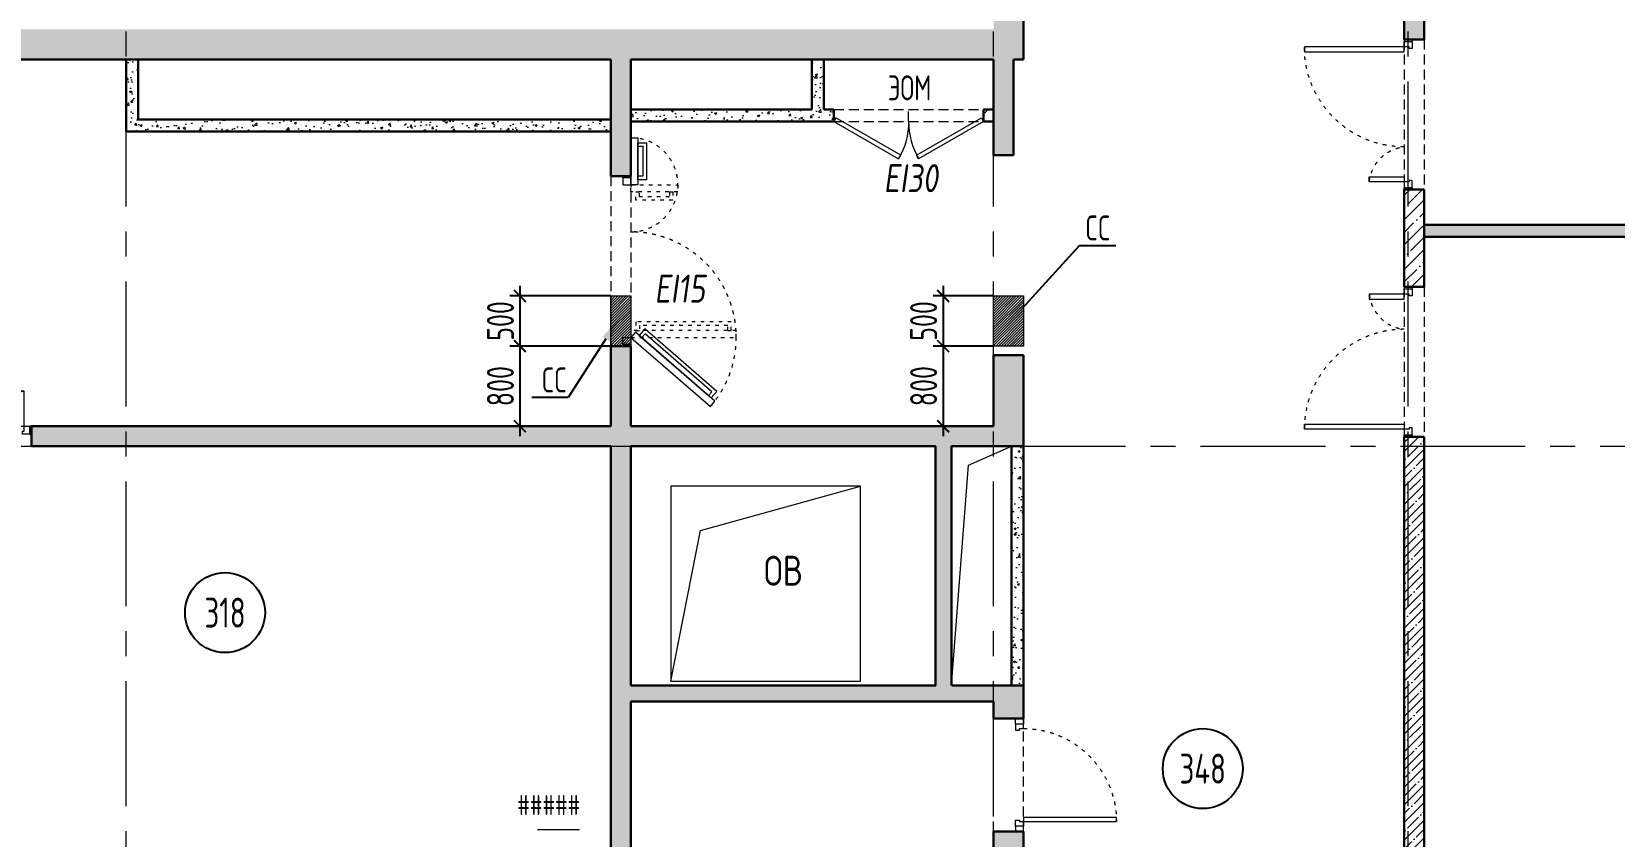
# Model space of a CAD drawing. Header units: millimetres. Extents: x -4447806 to 13389969, y -2188499 to 852203.
# Drawn here: x 4069295 to 4085134, y -605001 to -596952 of the extents above; entities that cross this region are included whole.
import ezdxf
from ezdxf import colors
from ezdxf.entities.mleader import LeaderData, LeaderLine
from ezdxf.enums import TextEntityAlignment as Align
from ezdxf.math import Vec2, Vec3

# ---------------------------------------------------------------- set-up
doc = ezdxf.new("R2010")
doc.units = ezdxf.units.MM
for name, pattern in [('ACAD_ISO03W100', [30, 12, -18]), ('ADSK_Штриховая_ш2 п1', [3, 2, -1]), ('CENTER', [2, 1.25, -0.25, 0.25, -0.25])]:
    doc.linetypes.add(name, pattern=pattern)
for name, color, linetype, lineweight in [('_ВК-шахты', 3, 'Continuous', 30), ('АР_Двери', 175, 'Continuous', 18), ('АР_Маркер экспликации', 239, 'Continuous', 13), ('АР_Номер помещения', 1, 'Continuous', 25), ('АР_Оси', 195, 'Continuous', 9), ('АР_Отметки', 250, 'Continuous', 15), ('АР_Перегородки газоблок', 165, 'Continuous', 30), ('АР_Перегородки газоблок_Штрих', 165, 'Continuous', 5), ('АР_Перегородки_кирпич_Штрих', 244, 'Continuous', 5), ('АР_Помещения_площадь', 19, 'Continuous', 9), ('АР_Сущ Несущая стена', 216, 'Continuous', 30), ('АР_тонкая линия', 250, 'Continuous', 0), ('АР_Шкафы ЭОМ', 1, 'Continuous', 0), ('АР_Штриховка монолит', 250, 'Continuous', 9), ('Отв.СС', 234, 'Continuous', 9)]:
    doc.layers.add(name, color=color, linetype=linetype, lineweight=lineweight)
doc.layers.add('АР_ПБ_Двери', color=7, linetype='Continuous', lineweight=15, true_color=0xdb0000)
doc.styles.add('ICOCPEUR', font='isocpeur.ttf')
doc.styles.add('ISOCPEUR', font='isocpeur.ttf', dxfattribs={"width": 0.7})
doc.styles.get("Standard").update_dxf_attribs({"font": 'arial.ttf'})
doc.styles.add('Архитект', font='isocpeur.ttf', dxfattribs={"width": 0.8, "oblique": 8})
doc.dimstyles.new('R_100', dxfattribs={"dimtxt": 270, "dimasz": 120, "dimexe": 100, "dimexo": 0, "dimgap": 60, "dimtad": 1, "dimdec": 0, "dimrnd": 5, "dimzin": 0, "dimdsep": 46, "dimtxsty": 'ISOCPEUR', "dimblk": 'ARCHTICK', "dimcen": 0, "dimdle": 100, "dimclrd": 256, "dimclre": 256, "dimclrt": 256, "dimadec": 0, "dimazin": 0, "dimtfac": 2, "dimtdec": 0, "dimtofl": 0, "dimtmove": 1, "dimatfit": 3, "dimfxl": 1, "dimtvp": 3, "dimtolj": 1, "dimtzin": 0, "dimarcsym": 0})
pattern_1 = [(45, (3969483.65, -672094.8), (-88.38835, 88.38835), []), (45, (3969572.04, -672094.8), (-88.38835, 88.38835), [156.25, -31.25, 0, -31.25])]
pattern_2 = [(50, (3969483.65, -672094.8), (215.17805, -18.82564), [22.5, -247.5]), (355, (3969483.65, -672094.8), (-41.6254, 225.65764), [18, -198]), (100.45144, (3969501.59, -672096.37), (173.55265, 206.832), [19.12206, -210.34263]), (46.1842, (3969483.65, -672034.8), (320.1724, -49.6558), [33.75, -371.25]), (96.63564, (3969510.34, -672038.94), (280.3986, 292.2356), [28.6831, -315.5141]), (351.18416, (3969483.65, -672034.8), (280.3986, 292.2356), [27, -297]), (21, (3969513.65, -672049.8), (179.07212, -120.78567), [22.5, -247.5]), (326, (3969513.65, -672049.8), (72.9946, 217.545), [18, -198]), (71.45144, (3969528.58, -672059.86), (252.0667, 96.75935), [19.12206, -210.34263]), (37.5, (3969483.654, -672094.8), (3.647957, 99.868156), [0, -195.6, 0, -201, 0, -198.75]), (7.5, (3969483.65, -672094.8), (78.92086, 118.32351), [0, -114.6, 0, -191.1, 0, -75.75]), (327.5, (3969416.754, -672094.8), (160.14673, -6.76646), [0, -75, 0, -234, 0, -310.5]), (317.5, (3969386.75, -672094.8), (174.95585, 30.0315), [0, -97.5, 0, -155.4, 0, -220.5])]

# ---------------------------------------------------------------- blocks, each defined once
blk = doc.blocks.new('дв.1700')
at = {"layer": 'АР_Двери'}
for points in [[(-87, 0), (-87, -80), (-70, -80), (-70, 0), (-87, 0)], [(-70, -80), (-70, 0), (0, 0), (0, -30), (0, -30), (0, -80), (-70, -80)], [(1596, -80), (1596, 0), (1526, 0), (1526, -30), (1526, -30), (1526, -80), (1596, -80)], [(1613, 0), (1613, -80), (1596, -80), (1596, 0), (1613, 0)]]:
    blk.add_lwpolyline(points, dxfattribs=at)
for points in [[(0, -80), (-692, -876), (-639, -922), (53, -126)], [(1997, -150), (1526, -150), (1526, -80), (1997, -80)], [(1947, -235), (1576, -235), (1576, -150), (1947, -150)], [(1912, -200), (1611, -200), (1611, -150), (1912, -150)], [(20, -164), (-606, -884), (-542, -940), (84, -219)], [(-3, -190), (-583, -858), (-546, -890), (35, -223)]]:
    blk.add_lwpolyline(points, close=True, dxfattribs=at)
at = {"layer": 'АР_Двери', "linetype": 'ACAD_ISO03W100', "ltscale": 3}
for points in [[(0, -80), (0, -1135), (70, -1135), (70, -80)], [(1456, -551), (1456, -80), (1526, -80), (1526, -551)]]:
    blk.add_lwpolyline(points, close=True, dxfattribs=at)
for points in [[(70, -1050), (70, -1085), (155, -1085), (155, -130), (70, -130), (70, -165)], [(1456, -466), (1456, -501), (1371, -501), (1371, -130), (1456, -130), (1456, -165)], [(70, -1050), (120, -1050), (120, -165), (70, -165)], [(1456, -466), (1406, -466), (1406, -165), (1456, -165)]]:
    blk.add_lwpolyline(points, dxfattribs=at)
for centre, radius, start, end in [((0, -80), 1055, 229, 0), ((1526, -80), 471, 180, 351.4758)]:
    blk.add_arc(centre, radius, start, end, dxfattribs=at)
blk = doc.blocks.new('*U605')
blk.add_lwpolyline([(100, 80), (100, 1010), (140, 1010), (140, 80)], close=True)
for points in [[(0, 0), (0, 80), (55, 80), (55, 0), (0, 0)], [(55, 80), (55, 0), (115, 0), (115, 40), (100, 40), (100, 80), (55, 80)], [(1075, 80), (1075, 0), (1015, 0), (1015, 40), (1030, 40), (1030, 80), (1075, 80)], [(1130, 0), (1130, 80), (1075, 80), (1075, 0), (1130, 0)]]:
    blk.add_lwpolyline(points)
at = {"linetype": 'ACAD_ISO03W100', "ltscale": 3}
blk.add_arc((100, 80), 930, 0, 90, dxfattribs=at)
blk = doc.blocks.new('Полуторная_на лестницу')
for points in [[(75, 80), (75, 1080), (125, 1080), (125, 80)], [(1375, 430), (1375, 80), (1425, 80), (1425, 430)]]:
    blk.add_lwpolyline(points, close=True)
for points in [[(0, 0), (0, 80), (20, 80), (20, 0), (0, 0)], [(20, 80), (20, 0), (90, 0), (90, 30), (75, 30), (75, 80), (20, 80)], [(1480, 80), (1480, 0), (1410, 0), (1410, 30), (1425, 30), (1425, 80), (1480, 80)], [(1500, 0), (1500, 80), (1480, 80), (1480, 0), (1500, 0)]]:
    blk.add_lwpolyline(points)
at = {"linetype": 'ACAD_ISO03W100', "ltscale": 3}
for centre, radius, start, end in [((75, 80), 1000, 0, 90), ((1465, 40), 392, 95.9075, 174.0925)]:
    blk.add_arc(centre, radius, start, end, dxfattribs=at)
blk = doc.blocks.new('*U393')
at = {"layer": 'АР_Номер помещения', "color": 7}
blk.add_circle((-15765, -1122), 400, dxfattribs=at)
at = {"layer": 'АР_Помещения_площадь', "color": 7}
blk.add_line((-12216, -3294), (-12638, -3294), dxfattribs=at)
at = {"color": 7, "style": 'ISOCPEUR', "width": 0.7, "flags": 1}
blk.add_attdef('КАТЕГОРИЯ', (-499, -2092), '', height=250, dxfattribs=at)
at = {"layer": 'АР_Номер помещения', "color": 7, "style": 'ISOCPEUR', "width": 0.7}
blk.add_attdef('НОМЕР_ПОМЕЩЕНИЯ', text='', height=300, dxfattribs=at).set_placement((-15765, -1122), align=Align.MIDDLE_CENTER)
at = {"layer": 'АР_Помещения_площадь', "color": 7, "lineweight": 30, "width": 0.7, "flags": 104}
blk.add_attdef('ИМЯ_ПОМЕЩЕНИЯ', text='', height=100, dxfattribs=at).set_placement((158, 1217), align=Align.MIDDLE_CENTER)
at = {"layer": 'АР_Помещения_площадь', "color": 7, "style": 'ISOCPEUR', "width": 0.7}
blk.add_attdef('ПЛОЩАДЬ_ПОМЕЩЕНИЯ', text='', height=200, dxfattribs=at).set_placement((-12211, -3048), align=Align.MIDDLE_RIGHT)
blk = doc.blocks.new('*U479')
at = {"layer": 'АР_Номер помещения', "color": 7}
blk.add_circle((-15188, 6380), 400, dxfattribs=at)
at = {"layer": 'АР_Помещения_площадь', "color": 7}
blk.add_line((-15021, 4436), (-15443, 4436), dxfattribs=at)
at = {"color": 7, "style": 'ISOCPEUR', "width": 0.7, "flags": 1}
blk.add_attdef('КАТЕГОРИЯ', (-499, -2092), '', height=250, dxfattribs=at)
at = {"layer": 'АР_Номер помещения', "color": 7, "style": 'ISOCPEUR', "width": 0.7}
blk.add_attdef('НОМЕР_ПОМЕЩЕНИЯ', text='', height=300, dxfattribs=at).set_placement((-15188, 6380), align=Align.MIDDLE_CENTER)
at = {"layer": 'АР_Помещения_площадь', "color": 7, "style": 'ISOCPEUR', "width": 0.7}
blk.add_attdef('ПЛОЩАДЬ_ПОМЕЩЕНИЯ', text='', height=200, dxfattribs=at).set_placement((-15016, 4682), align=Align.MIDDLE_RIGHT)
at = {"layer": 'АР_Помещения_площадь', "color": 7, "lineweight": 30, "width": 0.7, "flags": 104}
blk.add_attdef('ИМЯ_ПОМЕЩЕНИЯ', text='', height=100, dxfattribs=at).set_placement((158, 1217), align=Align.MIDDLE_CENTER)
blk = doc.blocks.new('*U208')
for p, q in [((-750, 0), (-750, 100)), ((0, 0), (0, 100))]:
    blk.add_line(p, q)
blk.add_lwpolyline([(0, 0), (-650, -375), (-671, -337), (-22, 38)], close=True)
blk.add_arc((0, 0), 750, 180, 210)
blk = doc.blocks.new('_DotSmall')
at = {"color": 0, "linetype": 'ByBlock', "const_width": 0.5}
blk.add_lwpolyline([(-0.0625, 0, 1), (0.0625, 0, 1)], format="xyb", close=True, dxfattribs=at)
blk = doc.blocks.new('_ArchTick')
at = {"color": 0, "linetype": 'ByBlock', "const_width": 0.15}
blk.add_lwpolyline([(-0.5, -0.5), (0.5, 0.5)], dxfattribs=at)
blk = doc.blocks.new('*D1186')
at = {"layer": 'Defpoints', "color": 0, "lineweight": 5, "ltscale": 500, "transparency": 16777216}
for p in [(4075091, -599596), (4074181, -600097), (4075091, -600097)]:
    blk.add_point(p, dxfattribs=at)
at = {"layer": 'Отв.СС', "lineweight": -2, "ltscale": 500, "transparency": 16777216}
for p, q in [((4074181, -599496), (4074181, -600197)), ((4075091, -599596), (4074081, -599596)), ((4075091, -600097), (4074081, -600097))]:
    blk.add_line(p, q, dxfattribs=at)
at = {"layer": 'Отв.СС', "lineweight": -2, "ltscale": 500, "transparency": 16777216, "xscale": 120, "yscale": 120, "zscale": 120}
for p, rotation in [((4074181, -599596), 90), ((4074181, -600097), 270)]:
    blk.add_blockref('_ArchTick', p, dxfattribs=dict(at, rotation=rotation))
at = {"layer": 'Отв.СС', "lineweight": 13, "ltscale": 500, "transparency": 16777216, "insert": (4073986, -599846), "char_height": 270, "attachment_point": 5, "rotation": 90, "style": 'ISOCPEUR'}
blk.add_mtext('\\A1;500', dxfattribs=at)
blk = doc.blocks.new('*D1187')
at = {"layer": 'Defpoints', "color": 0, "lineweight": 5, "ltscale": 500, "transparency": 16777216}
for p in [(4075091, -600097), (4074181, -600899), (4075091, -600899)]:
    blk.add_point(p, dxfattribs=at)
at = {"layer": 'Отв.СС', "lineweight": -2, "ltscale": 500, "transparency": 16777216}
for p, q in [((4075091, -600097), (4074081, -600097)), ((4074181, -599997), (4074181, -600999)), ((4075091, -600899), (4074081, -600899))]:
    blk.add_line(p, q, dxfattribs=at)
at = {"layer": 'Отв.СС', "lineweight": -2, "ltscale": 500, "transparency": 16777216, "xscale": 120, "yscale": 120, "zscale": 120}
for p, rotation in [((4074181, -600097), 90), ((4074181, -600899), 270)]:
    blk.add_blockref('_ArchTick', p, dxfattribs=dict(at, rotation=rotation))
at = {"layer": 'Отв.СС', "lineweight": 13, "ltscale": 500, "transparency": 16777216, "insert": (4073986, -600498), "char_height": 270, "attachment_point": 5, "rotation": 90, "style": 'ISOCPEUR'}
blk.add_mtext('\\A1;800', dxfattribs=at)
blk = doc.blocks.new('*D1029')
at = {"layer": 'Defpoints', "color": 0, "lineweight": 5, "ltscale": 500, "transparency": 16777216}
for p in [(4078921, -599596), (4078416, -600097), (4078921, -600097)]:
    blk.add_point(p, dxfattribs=at)
at = {"layer": 'Отв.СС', "lineweight": -2, "ltscale": 500, "transparency": 16777216}
for p, q in [((4078416, -599496), (4078416, -600197)), ((4078921, -599596), (4078316, -599596)), ((4078921, -600097), (4078316, -600097))]:
    blk.add_line(p, q, dxfattribs=at)
at = {"layer": 'Отв.СС', "lineweight": -2, "ltscale": 500, "transparency": 16777216, "xscale": 120, "yscale": 120, "zscale": 120}
for p, rotation in [((4078416, -599596), 90), ((4078416, -600097), 270)]:
    blk.add_blockref('_ArchTick', p, dxfattribs=dict(at, rotation=rotation))
at = {"layer": 'Отв.СС', "lineweight": 13, "ltscale": 500, "transparency": 16777216, "insert": (4078221, -599846), "char_height": 270, "attachment_point": 5, "rotation": 90, "style": 'ISOCPEUR'}
blk.add_mtext('\\A1;500', dxfattribs=at)
blk = doc.blocks.new('*D1030')
at = {"layer": 'Defpoints', "color": 0, "lineweight": 5, "ltscale": 500, "transparency": 16777216}
for p in [(4078921, -600097), (4078416, -600899), (4078921, -600899)]:
    blk.add_point(p, dxfattribs=at)
at = {"layer": 'Отв.СС', "lineweight": -2, "ltscale": 500, "transparency": 16777216}
for p, q in [((4078921, -600097), (4078316, -600097)), ((4078416, -599997), (4078416, -600999)), ((4078921, -600899), (4078316, -600899))]:
    blk.add_line(p, q, dxfattribs=at)
at = {"layer": 'Отв.СС', "lineweight": -2, "ltscale": 500, "transparency": 16777216, "xscale": 120, "yscale": 120, "zscale": 120}
for p, rotation in [((4078416, -600097), 90), ((4078416, -600899), 270)]:
    blk.add_blockref('_ArchTick', p, dxfattribs=dict(at, rotation=rotation))
at = {"layer": 'Отв.СС', "lineweight": 13, "ltscale": 500, "transparency": 16777216, "insert": (4078221, -600498), "char_height": 270, "attachment_point": 5, "rotation": 90, "style": 'ISOCPEUR'}
blk.add_mtext('\\A1;800', dxfattribs=at)

msp = doc.modelspace()

# ---------------------------------------------------------------- hatches: boundary and pattern name
at = {"layer": 'АР_Перегородки газоблок_Штрих', "ltscale": 100}
h = msp.add_hatch(dxfattribs=at)
h.set_pattern_fill('AR-CONC', color=256, scale=30)
h.set_pattern_definition(pattern_2)
h.paths.add_polyline_path([(4070270.993, -597730.324), (4070241.113, -597730.324), (4070241.113, -597229.115), (4070361.113, -597229.115), (4070361.168, -597830.324), (4075091.058, -597830.324), (4075091.223, -597950.324), (4070271.233, -597950.324)])
h = msp.add_hatch(dxfattribs=at)
h.set_pattern_fill('AR-CONC', color=256, scale=30)
h.set_pattern_definition(pattern_2)
h.paths.add_polyline_path([(4075290.993, -597730.324), (4077101.113, -597730.324), (4077101.113, -597229.115), (4077221.113, -597229.115), (4077221.113, -597730.324), (4077321.003, -597730.324), (4077321.223, -597850.324), (4075291.233, -597850.324)])
h = msp.add_hatch(dxfattribs=at)
h.set_pattern_fill('AR-CONC', color=256, scale=30)
h.set_pattern_definition(pattern_2)
h.paths.add_polyline_path([(4089521.113, -598884.115), (4083231.113, -598884.115), (4083231.113, -599004.115), (4089521.113, -599004.115)])
h = msp.add_hatch(dxfattribs=at)
h.set_pattern_fill('AR-CONC', color=256, scale=30)
h.set_pattern_definition(pattern_2)
h.paths.add_polyline_path([(4079221.113, -601098.424), (4079210.046, -601098.424), (4079101.113, -601098.431), (4079101.147, -603492.163), (4079221.118, -603492.163), (4079221.142, -601606.648)])
at = {"layer": 'АР_Перегородки_кирпич_Штрих', "ltscale": 100}
h = msp.add_hatch(dxfattribs=at)
h.set_pattern_fill('ANSI32', color=256, scale=500)
h.set_pattern_definition([(45, (3095178.47, -524648.81), (-132.58252, 132.58252), []), (45, (3095266.86, -524648.81), (-132.58252, 132.58252), [])])
h.paths.add_polyline_path([(4078821.113, -597730.324), (4078921.113, -597730.324), (4078921.113, -597850.324), (4078821.113, -597850.324)])
at = {"layer": 'АР_Штриховка монолит', "ltscale": 100}
h = msp.add_hatch(dxfattribs=at)
h.set_pattern_fill('ANSI35', color=256, scale=500)
h.set_pattern_definition(pattern_1)
h.paths.add_polyline_path([(4079221.113, -585444.115), (4078921.113, -585444.115), (4078921.113, -585744.115), (4078921.113, -596929.115), (4067966.113, -596929.115), (4067966.113, -597229.115), (4075091.113, -597229.115), (4075091.113, -598396.633), (4075291.113, -598396.633), (4075291.113, -597229.115), (4078921.113, -597229.115), (4078921.113, -598186.633), (4079121.113, -598186.633), (4079121.113, -597229.115), (4079221.113, -597229.115), (4079221.113, -589609.115), (4079221.113, -589608.825), (4079221.113, -589408.825), (4079221.113, -589409.115)])
h = msp.add_hatch(dxfattribs=at)
h.set_pattern_fill('ANSI35', color=256, scale=500)
h.set_pattern_definition(pattern_1)
h.paths.add_polyline_path([(4089721.113, -589409.115), (4079221.07, -589409.115), (4079221.155, -589609.115), (4083031.113, -589609.115), (4083031.113, -597029.115), (4083231.113, -597029.115), (4083231.113, -589609.115), (4089521.113, -589609.115), (4089721.113, -589609.115)])
h = msp.add_hatch(dxfattribs=at)
h.set_pattern_fill('ANSI35', color=256, scale=700)
h.set_pattern_definition([(45, (3069478.3, -505130.04), (-123.743687, 123.743687), []), (45, (3069602.05, -505130.04), (-123.743687, 123.743687), [218.75, -43.75, 0, -43.75])])
h.paths.add_polyline_path([(4083231.113, -598529.115), (4083031.113, -598529.115), (4083031.113, -599504.115), (4083231.113, -599504.115)])
h = msp.add_hatch(dxfattribs=at)
h.set_pattern_fill('ANSI35', color=256, scale=500)
h.set_pattern_definition(pattern_1)
h.paths.add_polyline_path([(4082971.21, -610439.115), (4079221.21, -610439.115), (4079221.113, -604953.434), (4078921.113, -604953.434), (4078921.21, -610439.115), (4075291.21, -610439.115), (4075291.21, -603652.856), (4078921.21, -603652.856), (4078921.21, -603823.437), (4079221.21, -603823.437), (4079221.211, -603492.854), (4078500.977, -603492.856), (4078500.971, -601099.115), (4079221.21, -601099.115), (4079221.113, -600186.633), (4078921.113, -600186.633), (4078921.21, -600899.115), (4077965.971, -600899.104), (4077965.971, -601099.115), (4078340.971, -601099.115), (4078340.971, -603492.856), (4075291.21, -603492.856), (4075291.21, -601099.115), (4077965.971, -601099.115), (4077965.971, -600899.104), (4075291.113, -600899.115), (4075291.113, -600096.633), (4075091.113, -600096.633), (4075091.113, -600899.107), (4069294.509, -600899.125), (4069294.509, -601099.125), (4075091.21, -601099.115), (4075091.21, -610639.115), (4082971.21, -610639.115)])
h = msp.add_hatch(dxfattribs=at)
h.set_pattern_fill('ANSI35', color=256, scale=500)
h.set_pattern_definition(pattern_1)
h.paths.add_polyline_path([(4083231.113, -601004.115), (4083031.113, -601004.115), (4083031.113, -608589.391), (4083231.113, -608589.391)])
at = {"layer": 'Отв.СС', "lineweight": 13, "ltscale": 500}
h = msp.add_hatch(dxfattribs=at)
h.set_pattern_fill('ANSI31', color=256, scale=150)
h.set_pattern_definition([(45, (4134991.81, -672004.797), (-13.258252, 13.258252), [])])
h.paths.add_polyline_path([(4075091.113, -600096.633), (4075091.113, -599595.781), (4075291.113, -599595.781), (4075291.113, -600096.633)])
h = msp.add_hatch(dxfattribs=at)
h.set_pattern_fill('ANSI31', color=256, scale=150)
h.set_pattern_definition([(45, (4138821.81, -672004.797), (-13.258252, 13.258252), [])])
h.paths.add_polyline_path([(4078921.113, -600096.633), (4078921.113, -599595.781), (4079221.113, -599595.781), (4079221.113, -600096.633)])

# ---------------------------------------------------------------- linework, layer by layer
at = {"layer": 'АР_Оси', "linetype": 'CENTER', "ltscale": 1000}
for p, q in [((4070241.113, -618700.387), (4070241.113, -584392.909)), ((4078921.113, -618700.387), (4078921.113, -584392.909)), ((4083071.113, -618700.387), (4083071.113, -584392.909)), ((4014992.357, -601099.115), (4098589.522, -601099.115))]:
    msp.add_line(p, q, dxfattribs=at)
at = {"layer": 'АР_Перегородки газоблок', "ltscale": 100}
for points in [[(4070241.113, -597229.115), (4070241.113, -597950.324), (4075091.113, -597950.324)], [(4070361.113, -597229.115), (4070361.113, -597830.324), (4075091.113, -597830.324)], [(4077101.113, -597229.115), (4077101.113, -597730.324)], [(4077221.113, -597229.115), (4077221.113, -597730.324)], [(4077101.113, -597730.324), (4075291.113, -597730.324)], [(4077321.113, -597730.324), (4077221.113, -597730.324)], [(4077321.113, -597730.324), (4077321.113, -597850.324)], [(4078921.113, -597730.324), (4078821.113, -597730.324)], [(4078821.113, -597730.324), (4078821.113, -597850.324)], [(4075291.113, -597850.324), (4077321.113, -597850.324)], [(4078821.113, -597850.324), (4078921.113, -597850.324)], [(4083231.113, -598884.115), (4089521.113, -598884.115)], [(4083231.113, -599004.115), (4089521.113, -599004.115)], [(4079101.252, -603492.163), (4079101.113, -601098.431)], [(4079221.113, -601098.424), (4079221.147, -603492.163)]]:
    msp.add_lwpolyline(points, dxfattribs=at)
at = {"layer": 'АР_Перегородки газоблок', "lineweight": 5, "ltscale": 100}
msp.add_lwpolyline([(4075691.113, -603447.856), (4077589.111, -603447.856), (4077589.111, -601499.115), (4075691.113, -601499.115)], close=True, dxfattribs=at)
msp.add_lwpolyline([(4075691.113, -603447.856), (4075988.476, -601941.254), (4077589.111, -601499.115)], dxfattribs=at)
at = {"layer": 'АР_Сущ Несущая стена', "ltscale": 100}
for p, q in [((4079221.113, -589609.115), (4079221.113, -597229.115)), ((4083031.113, -589609.115), (4083031.113, -597029.115)), ((4083231.113, -589609.115), (4083231.113, -597029.115)), ((4083231.113, -597029.115), (4083031.113, -597029.115)), ((4067966.113, -597229.115), (4075091.113, -597229.115)), ((4075091.113, -597229.115), (4075091.113, -598396.633)), ((4075291.113, -597229.115), (4078921.113, -597229.115)), ((4075291.113, -597229.115), (4075291.113, -598396.633)), ((4078921.113, -597229.115), (4078921.113, -598186.633)), ((4079121.113, -597229.115), (4079221.113, -597229.115)), ((4079121.113, -597229.115), (4079121.113, -598186.633)), ((4078921.113, -598186.633), (4079121.113, -598186.633)), ((4075291.113, -598396.633), (4075091.113, -598396.633)), ((4075291.113, -598396.633), (4075091.113, -598396.633)), ((4083031.113, -598529.115), (4083031.113, -599504.115)), ((4083231.113, -598529.115), (4083031.113, -598529.115)), ((4083231.113, -598529.115), (4083231.113, -599504.115)), ((4083231.113, -599504.115), (4083031.113, -599504.115)), ((4075091.113, -600096.633), (4075091.113, -600899.115)), ((4075291.113, -600096.633), (4075091.113, -600096.633)), ((4075291.113, -600096.633), (4075091.113, -600096.633)), ((4075291.113, -600096.633), (4075291.113, -600899.115)), ((4078921.113, -600186.633), (4078921.113, -600899.115)), ((4078921.113, -600186.633), (4079221.113, -600186.633)), ((4079221.113, -600186.633), (4079221.113, -601099.115)), ((4069294.509, -600899.059), (4069294.509, -601099.059)), ((4069294.509, -600899.115), (4075091.113, -600899.107)), ((4075291.113, -600899.107), (4078115.064, -600899.106)), ((4077940.971, -600899.104), (4078921.113, -600899.115)), ((4083031.113, -601004.115), (4083031.113, -608589.391)), ((4083231.113, -601004.115), (4083031.113, -601004.115)), ((4083231.113, -601004.115), (4083231.113, -608589.391)), ((4069294.509, -601099.059), (4075091.113, -601099.115)), ((4075091.113, -605249.115), (4075091.113, -601099.115)), ((4075291.113, -603492.856), (4075291.113, -601099.115)), ((4078500.971, -601099.115), (4079221.113, -601099.115)), ((4075291.113, -610439.115), (4075291.113, -603652.856)), ((4078921.113, -603652.856), (4078921.113, -603823.437)), ((4078921.113, -604953.434), (4078921.113, -610438.99)), ((4078921.113, -604953.434), (4079221.113, -604953.434)), ((4079221.113, -604953.434), (4079221.113, -610439.115))]:
    msp.add_line(p, q, dxfattribs=at)
for points in [[(4075291.113, -601099.115), (4078340.971, -601099.121)], [(4077940.971, -601099.115), (4078340.971, -601099.115)], [(4077940.971, -601099.115), (4078340.971, -601099.115)], [(4078340.971, -603492.856), (4078340.971, -601099.115)], [(4078500.971, -601099.115), (4078500.977, -603492.856)], [(4075291.113, -603492.856), (4078342.724, -603492.856)], [(4078502.724, -603492.856), (4079221.113, -603492.854)], [(4079221.113, -603492.854), (4079221.113, -603823.437)], [(4078921.113, -603652.856), (4075291.113, -603652.856)], [(4079221.113, -603823.437), (4078921.113, -603823.437)]]:
    msp.add_lwpolyline(points, dxfattribs=at)
at = {"layer": 'АР_тонкая линия', "linetype": 'ADSK_Штриховая_ш2 п1', "ltscale": 50}
for p, q in [((4083031.113, -597029.115), (4083031.113, -598729.115)), ((4083231.113, -597029.115), (4083231.113, -598729.115)), ((4077321.113, -597730.324), (4078821.113, -597730.324)), ((4077321.113, -597850.324), (4078821.113, -597850.324)), ((4075091.113, -598396.633), (4075091.113, -600111.633)), ((4075291.113, -598411.633), (4075291.113, -600111.633)), ((4083031.113, -599504.115), (4083031.113, -601204.115)), ((4083231.113, -599504.115), (4083231.113, -601204.115)), ((4078921.113, -604953.434), (4078921.113, -603823.437)), ((4079221.113, -604953.434), (4079221.113, -603823.434))]:
    msp.add_line(p, q, dxfattribs=at)
at = {"layer": 'АР_тонкая линия', "color": 18, "ltscale": 100, "true_color": 0x000000}
msp.add_lwpolyline([(4078500.977, -603492.511), (4078669.231, -601288.289), (4079101.113, -601098.776)], dxfattribs=at)
at = {"layer": 'Отв.СС', "lineweight": 13, "ltscale": 500}
for points in [[(4075091.113, -600096.633), (4075091.113, -599595.781), (4075291.113, -599595.781), (4075291.113, -600096.633)], [(4078921.113, -600096.633), (4078921.113, -599595.781), (4079221.113, -599595.781), (4079221.113, -600096.633)]]:
    msp.add_lwpolyline(points, close=True, dxfattribs=at)

# ---------------------------------------------------------------- block references
at = {"layer": 'АР_Двери', "xscale": -1}
for name, p, rotation in [('Полуторная_на лестницу', (4083111.113, -597029.115), 90), ('*U605', (4079141.113, -604953.434), 270)]:
    msp.add_blockref(name, p, dxfattribs=dict(at, rotation=rotation))
msp.add_blockref('*U208', (4077321.113, -597850.324), dxfattribs=at)
at = {"layer": 'АР_Двери'}
for name, p in [('*U208', (4078821.113, -597850.324)), ('Полуторная_на лестницу', (4067794.509, -600979.059))]:
    msp.add_blockref(name, p, dxfattribs=at)
at = {"layer": 'АР_Двери', "rotation": 90.00000000000001}
for name, p in [('дв.1700', (4075211.113, -600009.633)), ('Полуторная_на лестницу', (4083111.113, -601004.115))]:
    msp.add_blockref(name, p, dxfattribs=at)
at = {"layer": 'АР_Маркер экспликации', "color": 7}
ref = msp.add_blockref('*U393', (4086994.781, -601640.979), dxfattribs=at)
ref.add_attrib('НОМЕР_ПОМЕЩЕНИЯ', '318', dxfattribs={"layer": 'АР_Номер помещения', "color": 7, "height": 300, "style": 'ISOCPEUR', "width": 0.7}).set_placement((4071230.235, -602763.419), align=Align.MIDDLE_CENTER)
ref.add_attrib('ПЛОЩАДЬ_ПОМЕЩЕНИЯ', '#####', dxfattribs={"layer": 'АР_Помещения_площадь', "color": 7, "height": 200, "style": 'ISOCPEUR', "width": 0.7}).set_placement((4074783.758, -604688.623), align=Align.MIDDLE_RIGHT)
ref = msp.add_blockref('*U479', (4096202.82, -610703.909), dxfattribs=at)
ref.add_attrib('НОМЕР_ПОМЕЩЕНИЯ', '348', dxfattribs={"layer": 'АР_Номер помещения', "color": 7, "height": 300, "style": 'ISOCPEUR', "width": 0.7}).set_placement((4081014.41, -604323.998), align=Align.MIDDLE_CENTER)
ref.add_attrib('ПЛОЩАДЬ_ПОМЕЩЕНИЯ', '#####', dxfattribs={"layer": 'АР_Помещения_площадь', "color": 7, "height": 200, "style": 'ISOCPEUR', "width": 0.7}).set_placement((4081186.9, -606021.73), align=Align.MIDDLE_RIGHT)

# ---------------------------------------------------------------- texts
at = {"layer": '_ВК-шахты', "ltscale": 100, "insert": (4076817.454, -602344.773), "char_height": 300, "attachment_point": 5, "line_spacing_factor": 0.7, "style": 'ICOCPEUR'}
msp.add_mtext('\\A1;{\\W0.8;ОВ}', dxfattribs=at)
at = {"layer": 'АР_ПБ_Двери', "color": 242, "lineweight": 35, "true_color": 0xcd2027, "char_height": 280, "width": 7500, "attachment_point": 4, "style": 'Архитект'}
for s, insert in [('EI30', (4077821.182, -598417.7)), ('EI15', (4075528.115, -599522.519))]:
    msp.add_mtext(s, dxfattribs=dict(at, insert=insert))
at = {"layer": 'АР_Шкафы ЭОМ', "ltscale": 100, "insert": (4078080.759, -597513.797), "char_height": 250, "attachment_point": 5, "style": 'ICOCPEUR'}
msp.add_mtext('\\A1;{\\W0.7;ЭОМ}', dxfattribs=at)

# ---------------------------------------------------------------- dimensions: what is measured, and where the dimension line sits
at = {"layer": 'Отв.СС', "lineweight": 13, "ltscale": 500}
for base, p1, p2, picture, middle in [((4074180.654, -600096.633), (4075091.113, -599595.781), (4075091.113, -600096.633), '*D1186', (4073985.654, -599846.207)), ((4078415.81, -600096.633), (4078921.113, -599595.781), (4078921.113, -600096.633), '*D1029', (4078220.81, -599846.207)), ((4074180.654, -600899.107), (4075091.113, -600096.633), (4075091.113, -600899.107), '*D1187', (4073985.654, -600497.87)), ((4078415.81, -600899.107), (4078921.113, -600096.633), (4078921.113, -600899.107), '*D1030', (4078220.81, -600497.87))]:
    dim = msp.add_linear_dim(base=base, p1=p1, p2=p2, angle=90, dimstyle='R_100', override={"dimpost": '\\X'}, dxfattribs=at)
    dim.commit()
    dim.dimension.update_dxf_attribs({"geometry": picture, "text_midpoint": middle})

# ---------------------------------------------------------------- leaders
at = {"layer": 'АР_Отметки'}
ml = msp.add_multileader_mtext('Standard', dxfattribs=at)
ml.set_content('+12,650', color=256, style='ISOCPEUR')
ml.set_leader_properties(color=256, linetype='Continuous', lineweight=-1)
ml.set_arrow_properties(name='DOTSMALL')
ml.build(insert=Vec2(0, 0))
ml.multileader.update_dxf_attribs({"has_text_frame": 1, "text_left_attachment_type": 4, "text_right_attachment_type": 4, "dogleg_length": 100, "arrow_head_size": 180})
ctx = ml.context
ctx.base_point, ctx.char_height, ctx.arrow_head_size, ctx.landing_gap_size, ctx.plane_origin = Vec3(4173192.858, -616454.571), 250, 180, 50, Vec3(4198428.775, -628077.691)
ctx.left_attachment, ctx.right_attachment = 4, 4
notes = []
notes.append((ctx, [(0, (0, 0, 0), (0, 0), (1, 0), 1, [])]))
ctx.mtext.insert, ctx.mtext.width, ctx.mtext.line_spacing_style, ctx.mtext.flow_direction = Vec3(4173242.858, -616121.238), 852.69703, 2, 5
ml = msp.add_multileader_mtext('Standard', dxfattribs=at)
ml.set_content('+12,200', color=256, style='ISOCPEUR')
ml.set_leader_properties(color=256, linetype='Continuous', lineweight=-1)
ml.set_arrow_properties(name='DOTSMALL')
ml.build(insert=Vec2(0, 0))
ml.multileader.update_dxf_attribs({"has_text_frame": 1, "text_left_attachment_type": 4, "text_right_attachment_type": 4, "dogleg_length": 100, "arrow_head_size": 180})
ctx = ml.context
ctx.base_point, ctx.char_height, ctx.arrow_head_size, ctx.landing_gap_size, ctx.plane_origin = Vec3(4173192.858, -615870.252), 250, 180, 50, Vec3(4198428.775, -627493.371)
ctx.left_attachment, ctx.right_attachment = 4, 4
notes.append((ctx, [(0, (0, 0, 0), (0, 0), (1, 0), 1, [])]))
ctx.mtext.insert, ctx.mtext.width, ctx.mtext.line_spacing_style, ctx.mtext.flow_direction = Vec3(4173242.858, -615536.919), 852.69703, 2, 5
ml = msp.add_multileader_mtext('Standard', dxfattribs=at)
ml.set_content('+12,200', color=256, style='ISOCPEUR')
ml.set_leader_properties(color=256, linetype='Continuous', lineweight=-1)
ml.set_arrow_properties(name='DOTSMALL')
ml.build(insert=Vec2(0, 0))
ml.multileader.update_dxf_attribs({"has_text_frame": 1, "text_left_attachment_type": 4, "text_right_attachment_type": 4, "dogleg_length": 100, "arrow_head_size": 180})
ctx = ml.context
ctx.base_point, ctx.char_height, ctx.arrow_head_size, ctx.landing_gap_size, ctx.plane_origin, ctx.plane_x_axis, ctx.plane_y_axis = Vec3(4194345.654, -603413.45), 250, 180, 50, Vec3(4206493.181, -578177.533), Vec3(0, 1), Vec3(-1, 0)
ctx.left_attachment, ctx.right_attachment = 4, 4
notes.append((ctx, [(0, (0, 0, 0), (0, 0), (1, 0), 1, [])]))
ctx.mtext.insert, ctx.mtext.text_direction, ctx.mtext.rotation, ctx.mtext.width, ctx.mtext.line_spacing_style, ctx.mtext.flow_direction = Vec3(4194012.32, -603363.45), Vec3(0, 1), 1.570796327, 852.69703, 2, 5
ml = msp.add_multileader_mtext('Standard', dxfattribs=at)
ml.set_content('+12,200', color=256, style='ISOCPEUR')
ml.set_leader_properties(color=256, linetype='Continuous', lineweight=-1)
ml.set_arrow_properties(name='DOTSMALL')
ml.build(insert=Vec2(0, 0))
ml.multileader.update_dxf_attribs({"has_text_frame": 1, "text_left_attachment_type": 4, "text_right_attachment_type": 4, "dogleg_length": 100, "arrow_head_size": 180})
ctx = ml.context
ctx.base_point, ctx.char_height, ctx.arrow_head_size, ctx.landing_gap_size, ctx.plane_origin, ctx.plane_x_axis, ctx.plane_y_axis = Vec3(4203973.128, -603306.386), 250, 180, 50, Vec3(4216120.655, -578070.469), Vec3(0, 1), Vec3(-1, 0)
ctx.left_attachment, ctx.right_attachment = 4, 4
notes.append((ctx, [(0, (0, 0, 0), (0, 0), (1, 0), 1, [])]))
ctx.mtext.insert, ctx.mtext.text_direction, ctx.mtext.rotation, ctx.mtext.width, ctx.mtext.line_spacing_style, ctx.mtext.flow_direction = Vec3(4203639.795, -603256.386), Vec3(0, 1), 1.570796327, 852.69703, 2, 5
ml = msp.add_multileader_mtext('Standard', dxfattribs=at)
ml.set_content('+11,900', color=256, style='ISOCPEUR')
ml.set_leader_properties(color=256, linetype='Continuous', lineweight=-1)
ml.set_arrow_properties(name='DOTSMALL')
ml.build(insert=Vec2(0, 0))
ml.multileader.update_dxf_attribs({"has_text_frame": 1, "text_left_attachment_type": 4, "text_right_attachment_type": 4, "dogleg_length": 100, "arrow_head_size": 180})
ctx = ml.context
ctx.base_point, ctx.char_height, ctx.arrow_head_size, ctx.landing_gap_size, ctx.plane_origin = Vec3(4224115.308, -615082.206), 250, 180, 50, Vec3(4249351.225, -627229.733)
ctx.left_attachment, ctx.right_attachment = 4, 4
notes.append((ctx, [(0, (0, 0, 0), (0, 0), (1, 0), 1, [])]))
ctx.mtext.insert, ctx.mtext.rotation, ctx.mtext.width, ctx.mtext.line_spacing_style, ctx.mtext.flow_direction = Vec3(4224165.308, -614748.873), 6.283185307, 852.69703, 2, 5
ml = msp.add_multileader_mtext('Standard', dxfattribs=at)
ml.set_content('+8,000', color=256, style='ISOCPEUR')
ml.set_leader_properties(color=256, linetype='Continuous', lineweight=-1)
ml.set_arrow_properties(name='DOTSMALL')
ml.build(insert=Vec2(0, 0))
ml.multileader.update_dxf_attribs({"has_text_frame": 1, "text_left_attachment_type": 4, "text_right_attachment_type": 4, "dogleg_length": 100, "arrow_head_size": 180})
ctx = ml.context
ctx.base_point, ctx.char_height, ctx.arrow_head_size, ctx.landing_gap_size, ctx.plane_origin = Vec3(4086928.371, -613494.71), 250, 180, 50, Vec3(4111814.34, -625819.264)
ctx.left_attachment, ctx.right_attachment = 4, 4
notes.append((ctx, [(0, (0, 0, 0), (0, 0), (1, 0), 1, [])]))
ctx.mtext.insert, ctx.mtext.rotation, ctx.mtext.width, ctx.mtext.line_spacing_style, ctx.mtext.flow_direction = Vec3(4086978.371, -613161.377), 6.283185307, 852.69703, 2, 5
ml = msp.add_multileader_mtext('Standard', dxfattribs=at)
ml.set_content('%%P0,000', color=256, style='ISOCPEUR')
ml.set_leader_properties(color=256, linetype='Continuous', lineweight=-1)
ml.set_arrow_properties(name='DOTSMALL')
ml.build(insert=Vec2(0, 0))
ml.multileader.update_dxf_attribs({"has_text_frame": 1, "text_left_attachment_type": 4, "text_right_attachment_type": 4, "dogleg_length": 100, "arrow_head_size": 180})
ctx = ml.context
ctx.base_point, ctx.char_height, ctx.arrow_head_size, ctx.landing_gap_size, ctx.plane_origin = Vec3(4512057.738, -603050.341), 250, 180, 50, Vec3(4511976.345, -604317.905)
ctx.left_attachment, ctx.right_attachment = 4, 4
notes.append((ctx, [(0, (0, 0, 0), (0, 0), (1, 0), 1, [])]))
ctx.mtext.insert, ctx.mtext.width, ctx.mtext.line_spacing_style, ctx.mtext.flow_direction = Vec3(4512107.738, -602717.008), 852.69703, 2, 5
ml = msp.add_multileader_mtext('Standard', dxfattribs=at)
ml.set_content('+15,850', color=256, style='ISOCPEUR')
ml.set_leader_properties(color=256, linetype='Continuous', lineweight=-1)
ml.set_arrow_properties(name='DOTSMALL')
ml.build(insert=Vec2(0, 0))
ml.multileader.update_dxf_attribs({"has_text_frame": 1, "text_left_attachment_type": 4, "text_right_attachment_type": 4, "dogleg_length": 100, "arrow_head_size": 180})
ctx = ml.context
ctx.base_point, ctx.char_height, ctx.arrow_head_size, ctx.landing_gap_size, ctx.plane_origin = Vec3(4326314.661, -599312.804), 250, 180, 50, Vec3(4327239.664, -601656.393)
ctx.left_attachment, ctx.right_attachment = 4, 4
notes.append((ctx, [(0, (0, 0, 0), (0, 0), (1, 0), 1, [])]))
ctx.mtext.insert, ctx.mtext.width, ctx.mtext.line_spacing_style, ctx.mtext.flow_direction = Vec3(4326364.661, -598979.47), 852.69703, 2, 5
ml = msp.add_multileader_mtext('Standard', dxfattribs=at)
ml.set_content('%%P0,000', color=256, style='ISOCPEUR')
ml.set_leader_properties(color=256, linetype='Continuous', lineweight=-1)
ml.set_arrow_properties(name='DOTSMALL')
ml.build(insert=Vec2(0, 0))
ml.multileader.update_dxf_attribs({"has_text_frame": 1, "text_left_attachment_type": 4, "text_right_attachment_type": 4, "dogleg_length": 100, "arrow_head_size": 180})
ctx = ml.context
ctx.base_point, ctx.char_height, ctx.arrow_head_size, ctx.landing_gap_size, ctx.plane_origin = Vec3(4109319.716, -604220.7, 0), 250, 180, 50, Vec3(4109238.323, -605488.264, 0)
ctx.left_attachment, ctx.right_attachment = 4, 4
notes.append((ctx, [(0, (0, 0, 0), (0, 0), (1, 0), 1, [])]))
ctx.mtext.insert, ctx.mtext.width, ctx.mtext.line_spacing_style, ctx.mtext.flow_direction = Vec3(4109369.716, -603887.367, 0), 852.69703, 2, 5
ml = msp.add_multileader_mtext('Standard', dxfattribs=at)
ml.set_content('%%P0,000', color=256, style='ISOCPEUR')
ml.set_leader_properties(color=256, linetype='Continuous', lineweight=-1)
ml.set_arrow_properties(name='DOTSMALL')
ml.build(insert=Vec2(0, 0))
ml.multileader.update_dxf_attribs({"has_text_frame": 1, "text_left_attachment_type": 4, "text_right_attachment_type": 4, "dogleg_length": 100, "arrow_head_size": 180})
ctx = ml.context
ctx.base_point, ctx.char_height, ctx.arrow_head_size, ctx.landing_gap_size, ctx.plane_origin = Vec3(4246205.313, -604220.7, 0), 250, 180, 50, Vec3(4246123.92, -605488.264, 0)
ctx.left_attachment, ctx.right_attachment = 4, 4
notes.append((ctx, [(0, (0, 0, 0), (0, 0), (1, 0), 1, [])]))
ctx.mtext.insert, ctx.mtext.width, ctx.mtext.line_spacing_style, ctx.mtext.flow_direction = Vec3(4246255.313, -603887.367, 0), 852.69703, 2, 5
ml = msp.add_multileader_mtext('Standard', dxfattribs=at)
ml.set_content('%%P0,000', color=256, style='ISOCPEUR')
ml.set_leader_properties(color=256, linetype='Continuous', lineweight=-1)
ml.set_arrow_properties(name='DOTSMALL')
ml.build(insert=Vec2(0, 0))
ml.multileader.update_dxf_attribs({"has_text_frame": 1, "text_left_attachment_type": 4, "text_right_attachment_type": 4, "dogleg_length": 100, "arrow_head_size": 180})
ctx = ml.context
ctx.base_point, ctx.char_height, ctx.arrow_head_size, ctx.landing_gap_size, ctx.plane_origin = Vec3(4377748.734, -604220.7, 0), 250, 180, 50, Vec3(4377667.341, -605488.264, 0)
ctx.left_attachment, ctx.right_attachment = 4, 4
notes.append((ctx, [(0, (0, 0, 0), (0, 0), (1, 0), 1, [])]))
ctx.mtext.insert, ctx.mtext.width, ctx.mtext.line_spacing_style, ctx.mtext.flow_direction = Vec3(4377798.734, -603887.367, 0), 852.69703, 2, 5
at = {"layer": 'Отв.СС', "lineweight": 13, "ltscale": 500}
ml = msp.add_multileader_mtext('Standard', dxfattribs=at)
ml.set_content('\\A1;CC', color=256, style='ISOCPEUR')
ml.set_leader_properties()
ml.build(insert=Vec2(0, 0))
ml.multileader.update_dxf_attribs({"text_left_attachment_type": 6, "text_right_attachment_type": 6, "dogleg_length": 100, "arrow_head_size": 250})
ctx = ml.context
ctx.base_point, ctx.char_height, ctx.arrow_head_size, ctx.landing_gap_size, ctx.plane_origin = Vec3(4079813.118, -599090.297), 250, 250, 25, Vec3(4056870.745, -600949.151)
ctx.left_attachment, ctx.right_attachment = 6, 6
notes.append((ctx, [(1, (1, 1, 0), (4079781.925, -599090.297), (1, 0), 31.193, [(1, [(4079038.425, -599907.297)], 0, [])])]))
ctx.mtext.insert, ctx.mtext.width, ctx.mtext.flow_direction = Vec3(4079838.118, -598790.297), 6210.48741, 5
ml = msp.add_multileader_mtext('Standard', dxfattribs=at)
ml.set_content('\\A1;CC', color=256, style='ISOCPEUR')
ml.set_leader_properties()
ml.build(insert=Vec2(0, 0))
ml.multileader.update_dxf_attribs({"text_left_attachment_type": 6, "text_right_attachment_type": 6, "dogleg_length": 100, "arrow_head_size": 250})
ctx = ml.context
ctx.base_point, ctx.char_height, ctx.arrow_head_size, ctx.landing_gap_size, ctx.plane_origin = Vec3(4074372.462, -600610.297), 250, 250, 25, Vec3(4053040.745, -600949.151)
ctx.left_attachment, ctx.right_attachment = 6, 6
notes.append((ctx, [(0, (1, 1, 0), (4074663.654, -600610.297), (-1, 0), 31.193, [(1, [(4075178.154, -599816.297)], 0, [])])]))
ctx.mtext.insert, ctx.mtext.width, ctx.mtext.flow_direction = Vec3(4074397.462, -600310.297), 6210.48741, 5
for ctx, leaders in notes:
    for number, flags, end, landing, length, lines in leaders:
        leader = LeaderData()
        leader.index, (leader.has_last_leader_line, leader.has_dogleg_vector, leader.attachment_direction) = number, flags
        leader.last_leader_point, leader.dogleg_vector, leader.dogleg_length = Vec3(end), Vec3(landing), length
        for number, points, colour, breaks in lines:
            line = LeaderLine()
            line.index, line.vertices, line.color, line.breaks = number, Vec3.list(points), colors.encode_raw_color(colour), breaks
            leader.lines.append(line)
        ctx.leaders.append(leader)

doc.saveas('drawing.dxf')
